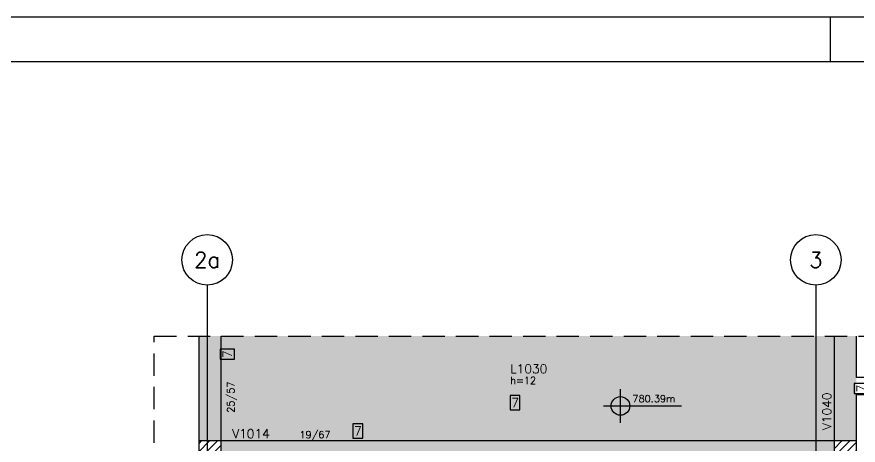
# Model space of a CAD drawing. Header units: millimetres. Extents: x 7530 to 14400, y -7174 to -2969.
# Drawn here: x 10715 to 11656, y -3448 to -2969 of the extents above; entities that cross this region are included whole.
import ezdxf
from ezdxf.enums import TextEntityAlignment as Align

# ---------------------------------------------------------------- set-up
doc = ezdxf.new("R2010")
doc.units = ezdxf.units.MM
doc.header["$LTSCALE"] = 50
doc.linetypes.add('DASHED', pattern=[0.75, 0.5, -0.25])
doc.linetypes.add('EIXO', pattern=[6.8, 6, -0.4, 0, -0.4])
for name, color, linetype in [('F-AUX-RED', 1, 'Continuous'), ('F-EIXO', 12, 'EIXO'), ('F-LAJES-DIM', 2, 'Continuous'), ('F-LAJES-NOME', 4, 'Continuous'), ('F-MARGEM', 1, 'Continuous'), ('F-NÍVEL-PLANTA', 2, 'Continuous'), ('F-PILARES-HACH', 174, 'Continuous'), ('F-PILARES-S', 170, 'Continuous'), ('F-TEXTO', 6, 'Continuous'), ('F-VIGAS', 3, 'Continuous'), ('F-VIGAS-DIM', 2, 'Continuous'), ('F-VIGAS-NOME', 4, 'Continuous')]:
    doc.layers.add(name, color=color, linetype=linetype)
doc.layers.add('F-DESNIVEL-2', color=7, linetype='Continuous', true_color=0xffd1e8)
doc.styles.add('MCP', font='romans.shx')
doc.styles.add('ROMANS', font='romans.shx')
pattern_1 = [(45, (12868.322, -3865.3966), (-4.419417, 4.419417), [])]

# ---------------------------------------------------------------- blocks, each defined once
blk = doc.blocks.new('*U12')
at = {"layer": 'F-LAJES-DIM', "color": 1}
blk.add_lwpolyline([(0, 0), (11, 0), (11, 16), (0, 16)], close=True, dxfattribs=at)
at = {"layer": 'F-LAJES-DIM', "style": 'MCP'}
blk.add_attdef('DIM', text='', height=10, dxfattribs=at).set_placement((5.5, 8), align=Align.MIDDLE_CENTER)
blk = doc.blocks.new('*U13')
at = {"layer": 'F-VIGAS-DIM', "color": 1}
blk.add_lwpolyline([(0, 0), (11, 0), (11, 16), (0, 16)], close=True, dxfattribs=at)
at = {"layer": 'F-VIGAS-DIM', "style": 'MCP'}
blk.add_attdef('DIM', text='', height=10, dxfattribs=at).set_placement((5.5, 8), align=Align.MIDDLE_CENTER)
blk = doc.blocks.new('Nível - Planta')
at = {"layer": 'F-NÍVEL-PLANTA'}
h = blk.add_hatch(color=71, dxfattribs=at)
h.paths.add_polyline_path([(0, 0), (0, 0.26, 0.414214), (-0.26, 0)])
h.paths.add_polyline_path([(0.26, 0), (0, 0), (0, -0.26, 0.414214)])
for p, q in [((0, -0.469), (0, 0.469)), ((-0.469, 0), (1.704, 0))]:
    blk.add_line(p, q, dxfattribs=at)
blk.add_circle((0, 0), 0.26, dxfattribs=at)
at = {"layer": 'F-TEXTO', "color": 3, "style": 'MCP'}
blk.add_attdef('NÍVEL', (0.333, 0.102), '', height=0.2, dxfattribs=at)
blk = doc.blocks.new('*U20')
at = {"layer": 'F-EIXO'}
blk.add_line((0, 0), (0, -609.8), dxfattribs=at)
at = {"layer": 'F-EIXO', "color": 2, "linetype": 'Continuous'}
blk.add_circle((0, 28.21), 28.21, dxfattribs=at)
at = {"layer": 'F-TEXTO', "style": 'ROMANS'}
blk.add_attdef('EIXO', text='', height=17.5, rotation=360, dxfattribs=at).set_placement((0, 28.21), align=Align.MIDDLE_CENTER)
blk = doc.blocks.new('*U22')
at = {"layer": 'F-EIXO'}
blk.add_line((0, 0), (0, -609.8), dxfattribs=at)
at = {"layer": 'F-EIXO', "color": 2, "linetype": 'Continuous'}
blk.add_circle((0, 28.21), 28.21, dxfattribs=at)
at = {"layer": 'F-TEXTO', "style": 'ROMANS'}
blk.add_attdef('EIXO', text='', height=17.5, rotation=360, dxfattribs=at).set_placement((0, 28.21), align=Align.MIDDLE_CENTER)
blk = doc.blocks.new('A0-1L')
at = {"layer": 'F-MARGEM', "color": 2}
for p, q in [((0, 84.1), (137.4, 84.1)), ((81.9, 84.1), (81.9, 83.1)), ((81.9, 84.1), (81.9, 83.1))]:
    blk.add_line(p, q, dxfattribs=at)
blk.add_lwpolyline([(0, 84.1), (137.4, 84.1), (137.4, 0), (0, 0)], close=True, dxfattribs=at)
at = {"layer": 'F-MARGEM', "color": 7}
blk.add_lwpolyline([(2.5, 83.1), (136.4, 83.1), (136.4, 1), (2.5, 1)], close=True, dxfattribs=at)

msp = doc.modelspace()

# ---------------------------------------------------------------- hatches: boundary and pattern name
at = {"layer": 'F-PILARES-HACH', "linetype": 'Continuous'}
h = msp.add_hatch(dxfattribs=at)
h.set_pattern_fill('ANSI31', color=256, scale=50, style=0)
h.set_pattern_definition(pattern_1)
h.paths.add_polyline_path([(10918.822, -3738.397), (10943.822, -3738.397), (10943.822, -3442.897), (10918.822, -3442.897)], flags=16)
h = msp.add_hatch(dxfattribs=at)
h.set_pattern_fill('ANSI31', color=256, scale=50, style=0)
h.set_pattern_definition(pattern_1)
h.paths.add_polyline_path([(11629.322, -3738.397), (11654.322, -3738.397), (11654.322, -3442.897), (11629.322, -3442.897)], flags=16)

# ---------------------------------------------------------------- linework, layer by layer
at = {"layer": 'F-AUX-RED', "color": 1, "linetype": 'DASHED'}
msp.add_lwpolyline([(10869.028, -3325.639), (11782.649, -3325.639), (11782.649, -3819.927), (10869.028, -3819.927)], close=True, dxfattribs=at)
at = {"layer": 'F-DESNIVEL-2', "linetype": 'Continuous'}
for points in [[(10918.822, -3442.797), (10943.822, -3442.797), (10943.822, -3325.639)], [(10918.822, -3442.797), (10943.822, -3325.639), (10918.822, -3325.639)], [(10918.822, -3442.797), (10918.822, -3325.639), (10918.822, -3442.797)], [(10943.822, -3325.639), (10943.822, -3442.897), (11559.822, -3442.897)], [(10943.822, -3325.639), (11559.822, -3442.897), (10943.822, -3325.639)], [(10943.822, -3325.639), (11559.822, -3442.897), (11629.322, -3442.897)], [(10943.822, -3325.639), (11629.322, -3442.897), (10943.822, -3325.639)], [(10943.822, -3325.639), (11629.322, -3442.897), (11629.322, -3381.397)], [(10943.822, -3325.639), (11629.322, -3381.397), (10943.822, -3325.639)], [(10943.822, -3325.639), (11629.322, -3381.397), (11629.322, -3325.639)], [(11654.322, -3381.397), (11654.322, -3325.639), (11629.322, -3325.639)], [(11654.322, -3381.397), (11629.322, -3325.639), (11629.322, -3381.397)], [(11654.322, -3381.397), (11629.322, -3381.397), (11629.322, -3442.797)], [(11654.322, -3381.397), (11629.322, -3442.797), (11654.322, -3442.797)], [(11654.322, -3381.397), (11629.322, -3381.397), (11654.322, -3381.397)], [(11654.322, -3381.397), (11654.322, -3442.797), (11654.322, -3381.397)], [(11559.822, -3461.897), (11559.822, -3442.897), (10943.922, -3442.897)], [(11559.822, -3461.897), (10943.922, -3442.897), (10943.922, -3461.897)], [(11559.822, -3461.897), (11629.222, -3461.897), (11629.222, -3442.897)], [(11559.822, -3461.897), (11629.222, -3442.897), (11559.822, -3442.897)], [(11559.822, -3461.897), (11559.822, -3442.897), (11559.822, -3461.897)]]:
    msp.add_solid(points, dxfattribs=at)
at = {"layer": 'F-PILARES-S', "linetype": 'Continuous'}
for points in [[(10918.822, -3738.397), (10943.822, -3738.397), (10943.822, -3442.897), (10918.822, -3442.897), (10918.822, -3738.397)], [(11629.322, -3738.397), (11654.322, -3738.397), (11654.322, -3442.897), (11629.322, -3442.897), (11629.322, -3738.397)]]:
    msp.add_lwpolyline(points, dxfattribs=at)
at = {"layer": 'F-VIGAS'}
for points in [[(10918.822, -3325.639), (10918.822, -3442.897)], [(10943.822, -3442.897), (10943.822, -3325.639)], [(11629.322, -3325.639), (11629.322, -3381.397)], [(11654.322, -3371.897), (11654.322, -3325.639)], [(11782.649, -3371.897), (11654.322, -3371.897)], [(11629.322, -3381.397), (11629.322, -3442.897)], [(11654.322, -3390.897), (11782.649, -3390.897)], [(11654.322, -3442.897), (11654.322, -3390.897)], [(11559.822, -3442.897), (10943.822, -3442.897)], [(11629.322, -3442.897), (11559.822, -3442.897)]]:
    msp.add_lwpolyline(points, dxfattribs=at)

# ---------------------------------------------------------------- block references
at = {"layer": 'F-EIXO', "linetype": 'Continuous'}
for name, p, values in [('*U20', (10928.322, -3268.592), {'EIXO': '2a'}), ('*U22', (11608.822, -3268.592), {'EIXO': '3'})]:
    msp.add_blockref(name, p, dxfattribs=at).add_auto_attribs(values)
at = {"layer": 'F-LAJES-DIM', "linetype": 'Continuous'}
msp.add_blockref('*U12', (11267.063, -3408.134), dxfattribs=at).add_auto_attribs({'DIM': '7'})
at = {"layer": 'F-MARGEM', "xscale": 50, "yscale": 50, "zscale": 50}
msp.add_blockref('A0-1L', (7530, -7173.635), dxfattribs=at)
at = {"layer": 'F-NÍVEL-PLANTA', "linetype": 'Continuous', "xscale": 40, "yscale": 40, "zscale": 40}
msp.add_blockref('Nível - Planta', (11390.39, -3403.715), dxfattribs=at).add_auto_attribs({'NÍVEL': '780.39m'})
at = {"layer": 'F-VIGAS-DIM', "linetype": 'Continuous', "rotation": 90}
for p in [(10958.697, -3351.397), (11667.648, -3389.774)]:
    msp.add_blockref('*U13', p, dxfattribs=at).add_auto_attribs({'DIM': '7'})
at = {"layer": 'F-VIGAS-DIM', "linetype": 'Continuous'}
msp.add_blockref('*U13', (11091.322, -3439.772), dxfattribs=at).add_auto_attribs({'DIM': '7'})

# ---------------------------------------------------------------- texts
at = {"layer": 'F-LAJES-DIM', "linetype": 'Continuous', "style": 'MCP'}
msp.add_text('h=12', height=8, dxfattribs=at).set_placement((11267.063, -3379.234))
at = {"layer": 'F-LAJES-NOME', "linetype": 'Continuous', "style": 'MCP'}
msp.add_text('L1030', height=10, dxfattribs=at).set_placement((11267.063, -3367.234))
at = {"layer": 'F-VIGAS-DIM', "linetype": 'Continuous', "style": 'MCP'}
msp.add_text('25/57', height=8, rotation=90, dxfattribs=at).set_placement((10958.697, -3411.397))
msp.add_text('19/67', height=8, dxfattribs=at).set_placement((11031.322, -3439.772))
at = {"layer": 'F-VIGAS-NOME', "linetype": 'Continuous', "style": 'MCP'}
msp.add_text('V1040', height=10, rotation=90, dxfattribs=at).set_placement((11626.197, -3430.679))
msp.add_text('V1014', height=10, dxfattribs=at).set_placement((10956.322, -3439.772))

doc.saveas('drawing.dxf')
